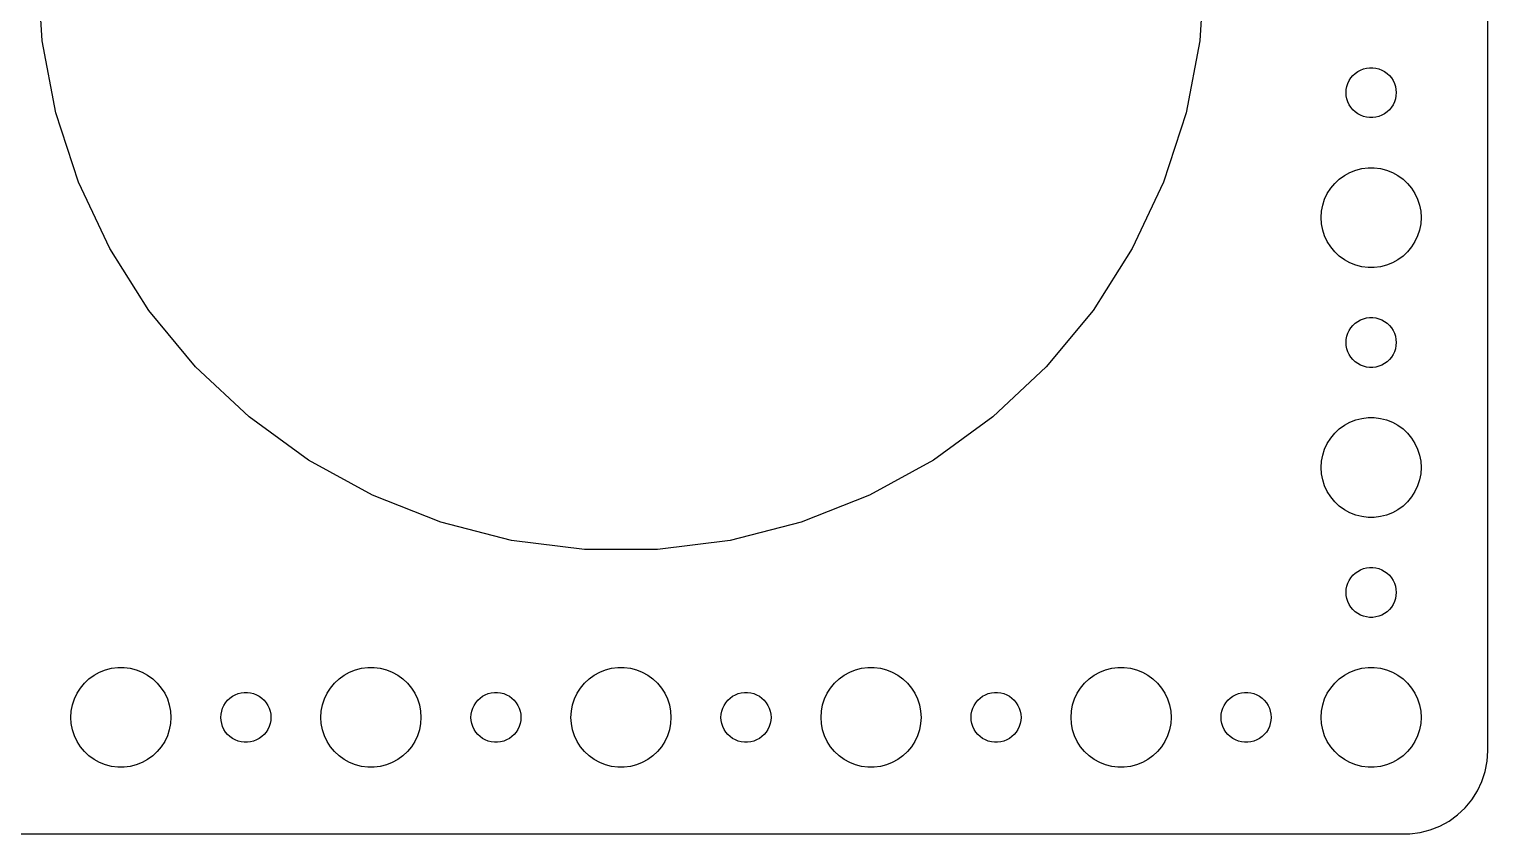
# Model space of a CAD drawing. Header units: metres. Extents: x -127 to 127, y 62 to 280.
# Drawn here: x 39.5 to 127, y 176 to 224.3 of the extents above; entities that cross this region are included whole.
import ezdxf

# ---------------------------------------------------------------- set-up
doc = ezdxf.new("R2010")
doc.units = ezdxf.units.M

msp = doc.modelspace()

# ---------------------------------------------------------------- linework, layer by layer
for p, q in [((127, 181), (127, 275)), ((40.276, 223.613), (40, 228)), ((110, 228), (109.724, 223.613)), ((41.0996, 219.296), (40.276, 223.613)), ((109.724, 223.613), (108.9, 219.296)), ((118.686, 221.223), (118.786, 221.382)), ((118.786, 221.382), (118.907, 221.527)), ((118.907, 221.527), (119.044, 221.656)), ((119.044, 221.656), (119.196, 221.766)), ((119.196, 221.766), (119.361, 221.857)), ((119.361, 221.857), (119.536, 221.927)), ((119.536, 221.927), (119.719, 221.973)), ((119.719, 221.973), (119.906, 221.997)), ((119.906, 221.997), (120.094, 221.997)), ((120.094, 221.997), (120.281, 221.973)), ((120.281, 221.973), (120.464, 221.927)), ((120.464, 221.927), (120.639, 221.857)), ((120.639, 221.857), (120.804, 221.766)), ((120.804, 221.766), (120.956, 221.656)), ((120.956, 221.656), (121.093, 221.527)), ((121.093, 221.527), (121.214, 221.382)), ((121.214, 221.382), (121.314, 221.223)), ((118.5, 220.5), (118.512, 220.688)), ((118.512, 220.312), (118.5, 220.5)), ((118.512, 220.688), (118.547, 220.873)), ((118.547, 220.873), (118.605, 221.052)), ((118.605, 221.052), (118.686, 221.223)), ((121.314, 221.223), (121.395, 221.052)), ((121.395, 221.052), (121.453, 220.873)), ((121.453, 220.873), (121.488, 220.688)), ((121.488, 220.688), (121.5, 220.5)), ((121.5, 220.5), (121.488, 220.312)), ((118.547, 220.127), (118.512, 220.312)), ((118.605, 219.948), (118.547, 220.127)), ((118.686, 219.777), (118.605, 219.948)), ((118.786, 219.618), (118.686, 219.777)), ((121.314, 219.777), (121.214, 219.618)), ((121.395, 219.948), (121.314, 219.777)), ((121.453, 220.127), (121.395, 219.948)), ((121.488, 220.312), (121.453, 220.127)), ((42.4578, 215.116), (41.0996, 219.296)), ((108.9, 219.296), (107.542, 215.116)), ((118.907, 219.473), (118.786, 219.618)), ((119.044, 219.344), (118.907, 219.473)), ((119.196, 219.234), (119.044, 219.344)), ((119.361, 219.143), (119.196, 219.234)), ((119.536, 219.073), (119.361, 219.143)), ((119.719, 219.027), (119.536, 219.073)), ((119.906, 219.003), (119.719, 219.027)), ((120.094, 219.003), (119.906, 219.003)), ((120.281, 219.027), (120.094, 219.003)), ((120.464, 219.073), (120.281, 219.027)), ((120.639, 219.143), (120.464, 219.073)), ((120.804, 219.234), (120.639, 219.143)), ((120.956, 219.344), (120.804, 219.234)), ((121.093, 219.473), (120.956, 219.344)), ((121.214, 219.618), (121.093, 219.473)), ((117.813, 215.054), (118.088, 215.312)), ((118.088, 215.312), (118.393, 215.533)), ((118.393, 215.533), (118.723, 215.714)), ((118.723, 215.714), (119.073, 215.853)), ((119.073, 215.853), (119.438, 215.947)), ((119.438, 215.947), (119.812, 215.994)), ((119.812, 215.994), (120.188, 215.994)), ((120.188, 215.994), (120.562, 215.947)), ((120.562, 215.947), (120.927, 215.853)), ((120.927, 215.853), (121.277, 215.714)), ((121.277, 215.714), (121.607, 215.533)), ((121.607, 215.533), (121.912, 215.312)), ((121.912, 215.312), (122.187, 215.054)), ((44.3293, 211.139), (42.4578, 215.116)), ((107.542, 215.116), (105.671, 211.139)), ((117.211, 214.104), (117.371, 214.445)), ((117.371, 214.445), (117.573, 214.763)), ((117.573, 214.763), (117.813, 215.054)), ((122.187, 215.054), (122.427, 214.763)), ((122.427, 214.763), (122.629, 214.445)), ((122.629, 214.445), (122.789, 214.104)), ((117.024, 213.376), (117.094, 213.746)), ((117.094, 213.746), (117.211, 214.104)), ((122.789, 214.104), (122.906, 213.746)), ((122.906, 213.746), (122.976, 213.376)), ((117, 213), (117.024, 213.376)), ((117.024, 212.624), (117, 213)), ((122.976, 213.376), (123, 213)), ((123, 213), (122.976, 212.624)), ((117.094, 212.254), (117.024, 212.624)), ((117.211, 211.896), (117.094, 212.254)), ((117.371, 211.555), (117.211, 211.896)), ((122.789, 211.896), (122.629, 211.555)), ((122.906, 212.254), (122.789, 211.896)), ((122.976, 212.624), (122.906, 212.254)), ((46.6844, 207.428), (44.3293, 211.139)), ((105.671, 211.139), (103.316, 207.428)), ((117.573, 211.237), (117.371, 211.555)), ((117.813, 210.946), (117.573, 211.237)), ((118.088, 210.688), (117.813, 210.946)), ((122.187, 210.946), (121.912, 210.688)), ((122.427, 211.237), (122.187, 210.946)), ((122.629, 211.555), (122.427, 211.237)), ((118.393, 210.467), (118.088, 210.688)), ((118.723, 210.286), (118.393, 210.467)), ((119.073, 210.147), (118.723, 210.286)), ((119.438, 210.053), (119.073, 210.147)), ((119.812, 210.006), (119.438, 210.053)), ((120.188, 210.006), (119.812, 210.006)), ((120.562, 210.053), (120.188, 210.006)), ((120.927, 210.147), (120.562, 210.053)), ((121.277, 210.286), (120.927, 210.147)), ((121.607, 210.467), (121.277, 210.286)), ((121.912, 210.688), (121.607, 210.467)), ((49.4861, 204.041), (46.6844, 207.428)), ((103.316, 207.428), (100.514, 204.041)), ((118.786, 206.382), (118.907, 206.527)), ((118.907, 206.527), (119.044, 206.656)), ((119.044, 206.656), (119.196, 206.766)), ((119.196, 206.766), (119.361, 206.857)), ((119.361, 206.857), (119.536, 206.927)), ((119.536, 206.927), (119.719, 206.973)), ((119.719, 206.973), (119.906, 206.997)), ((119.906, 206.997), (120.094, 206.997)), ((120.094, 206.997), (120.281, 206.973)), ((120.281, 206.973), (120.464, 206.927)), ((120.464, 206.927), (120.639, 206.857)), ((120.639, 206.857), (120.804, 206.766)), ((120.804, 206.766), (120.956, 206.656)), ((120.956, 206.656), (121.093, 206.527)), ((121.093, 206.527), (121.214, 206.382)), ((118.5, 205.5), (118.512, 205.688)), ((118.512, 205.688), (118.547, 205.873)), ((118.547, 205.873), (118.605, 206.052)), ((118.605, 206.052), (118.686, 206.223)), ((118.686, 206.223), (118.786, 206.382)), ((121.214, 206.382), (121.314, 206.223)), ((121.314, 206.223), (121.395, 206.052)), ((121.395, 206.052), (121.453, 205.873)), ((121.453, 205.873), (121.488, 205.688)), ((121.488, 205.688), (121.5, 205.5)), ((118.512, 205.312), (118.5, 205.5)), ((118.547, 205.127), (118.512, 205.312)), ((118.605, 204.948), (118.547, 205.127)), ((118.686, 204.777), (118.605, 204.948)), ((118.786, 204.618), (118.686, 204.777)), ((121.314, 204.777), (121.214, 204.618)), ((121.395, 204.948), (121.314, 204.777)), ((121.453, 205.127), (121.395, 204.948)), ((121.488, 205.312), (121.453, 205.127)), ((121.5, 205.5), (121.488, 205.312)), ((52.6902, 201.032), (49.4861, 204.041)), ((100.514, 204.041), (97.3098, 201.032)), ((118.907, 204.473), (118.786, 204.618)), ((119.044, 204.344), (118.907, 204.473)), ((119.196, 204.234), (119.044, 204.344)), ((119.361, 204.143), (119.196, 204.234)), ((119.536, 204.073), (119.361, 204.143)), ((119.719, 204.027), (119.536, 204.073)), ((119.906, 204.003), (119.719, 204.027)), ((120.094, 204.003), (119.906, 204.003)), ((120.281, 204.027), (120.094, 204.003)), ((120.464, 204.073), (120.281, 204.027)), ((120.639, 204.143), (120.464, 204.073)), ((120.804, 204.234), (120.639, 204.143)), ((120.956, 204.344), (120.804, 204.234)), ((121.093, 204.473), (120.956, 204.344)), ((121.214, 204.618), (121.093, 204.473)), ((56.2461, 198.449), (52.6902, 201.032)), ((97.3098, 201.032), (93.7539, 198.449)), ((118.088, 200.312), (118.393, 200.533)), ((118.393, 200.533), (118.723, 200.714)), ((118.723, 200.714), (119.073, 200.853)), ((119.073, 200.853), (119.438, 200.947)), ((119.438, 200.947), (119.812, 200.994)), ((119.812, 200.994), (120.188, 200.994)), ((120.188, 200.994), (120.562, 200.947)), ((120.562, 200.947), (120.927, 200.853)), ((120.927, 200.853), (121.277, 200.714)), ((121.277, 200.714), (121.607, 200.533)), ((121.607, 200.533), (121.912, 200.312)), ((117.371, 199.445), (117.573, 199.763)), ((117.573, 199.763), (117.813, 200.054)), ((117.813, 200.054), (118.088, 200.312)), ((121.912, 200.312), (122.187, 200.054)), ((122.187, 200.054), (122.427, 199.763)), ((122.427, 199.763), (122.629, 199.445)), ((117.024, 198.376), (117.094, 198.746)), ((117.094, 198.746), (117.211, 199.104)), ((117.211, 199.104), (117.371, 199.445)), ((122.629, 199.445), (122.789, 199.104)), ((122.789, 199.104), (122.906, 198.746)), ((122.906, 198.746), (122.976, 198.376)), ((60.0977, 196.331), (56.2461, 198.449)), ((93.7539, 198.449), (89.9023, 196.331)), ((117, 198), (117.024, 198.376)), ((117.024, 197.624), (117, 198)), ((122.976, 198.376), (123, 198)), ((123, 198), (122.976, 197.624)), ((117.094, 197.254), (117.024, 197.624)), ((117.211, 196.896), (117.094, 197.254)), ((117.371, 196.555), (117.211, 196.896)), ((122.789, 196.896), (122.629, 196.555)), ((122.906, 197.254), (122.789, 196.896)), ((122.976, 197.624), (122.906, 197.254)), ((64.1844, 194.713), (60.0977, 196.331)), ((89.9023, 196.331), (85.8156, 194.713)), ((117.573, 196.237), (117.371, 196.555)), ((117.813, 195.946), (117.573, 196.237)), ((122.427, 196.237), (122.187, 195.946)), ((122.629, 196.555), (122.427, 196.237)), ((118.088, 195.688), (117.813, 195.946)), ((118.393, 195.467), (118.088, 195.688)), ((118.723, 195.286), (118.393, 195.467)), ((119.073, 195.147), (118.723, 195.286)), ((119.438, 195.053), (119.073, 195.147)), ((120.927, 195.147), (120.562, 195.053)), ((121.277, 195.286), (120.927, 195.147)), ((121.607, 195.467), (121.277, 195.286)), ((121.912, 195.688), (121.607, 195.467)), ((122.187, 195.946), (121.912, 195.688)), ((68.4417, 193.62), (64.1844, 194.713)), ((85.8156, 194.713), (81.5583, 193.62)), ((119.812, 195.006), (119.438, 195.053)), ((120.188, 195.006), (119.812, 195.006)), ((120.562, 195.053), (120.188, 195.006)), ((72.8023, 193.069), (68.4417, 193.62)), ((81.5583, 193.62), (77.1977, 193.069)), ((77.1977, 193.069), (72.8023, 193.069)), ((118.907, 191.527), (119.044, 191.656)), ((119.044, 191.656), (119.196, 191.766)), ((119.196, 191.766), (119.361, 191.857)), ((119.361, 191.857), (119.536, 191.927)), ((119.536, 191.927), (119.719, 191.973)), ((119.719, 191.973), (119.906, 191.997)), ((119.906, 191.997), (120.094, 191.997)), ((120.094, 191.997), (120.281, 191.973)), ((120.281, 191.973), (120.464, 191.927)), ((120.464, 191.927), (120.639, 191.857)), ((120.639, 191.857), (120.804, 191.766)), ((120.804, 191.766), (120.956, 191.656)), ((120.956, 191.656), (121.093, 191.527)), ((118.512, 190.688), (118.547, 190.873)), ((118.547, 190.873), (118.605, 191.052)), ((118.605, 191.052), (118.686, 191.223)), ((118.686, 191.223), (118.786, 191.382)), ((118.786, 191.382), (118.907, 191.527)), ((121.093, 191.527), (121.214, 191.382)), ((121.214, 191.382), (121.314, 191.223)), ((121.314, 191.223), (121.395, 191.052)), ((121.395, 191.052), (121.453, 190.873)), ((121.453, 190.873), (121.488, 190.688)), ((118.5, 190.5), (118.512, 190.688)), ((118.512, 190.312), (118.5, 190.5)), ((118.547, 190.127), (118.512, 190.312)), ((118.605, 189.948), (118.547, 190.127)), ((118.686, 189.777), (118.605, 189.948)), ((121.395, 189.948), (121.314, 189.777)), ((121.453, 190.127), (121.395, 189.948)), ((121.488, 190.312), (121.453, 190.127)), ((121.488, 190.688), (121.5, 190.5)), ((121.5, 190.5), (121.488, 190.312)), ((118.786, 189.618), (118.686, 189.777)), ((118.907, 189.473), (118.786, 189.618)), ((119.044, 189.344), (118.907, 189.473)), ((119.196, 189.234), (119.044, 189.344)), ((119.361, 189.143), (119.196, 189.234)), ((119.536, 189.073), (119.361, 189.143)), ((119.719, 189.027), (119.536, 189.073)), ((119.906, 189.003), (119.719, 189.027)), ((120.094, 189.003), (119.906, 189.003)), ((120.281, 189.027), (120.094, 189.003)), ((120.464, 189.073), (120.281, 189.027)), ((120.639, 189.143), (120.464, 189.073)), ((120.804, 189.234), (120.639, 189.143)), ((120.956, 189.344), (120.804, 189.234)), ((121.093, 189.473), (120.956, 189.344)), ((121.214, 189.618), (121.093, 189.473)), ((121.314, 189.777), (121.214, 189.618)), ((43.0877, 185.312), (43.3925, 185.533)), ((43.3925, 185.533), (43.7227, 185.714)), ((43.7227, 185.714), (44.0729, 185.853)), ((44.0729, 185.853), (44.4379, 185.947)), ((44.4379, 185.947), (44.8116, 185.994)), ((44.8116, 185.994), (45.1884, 185.994)), ((45.1884, 185.994), (45.5621, 185.947)), ((45.5621, 185.947), (45.927, 185.853)), ((45.927, 185.853), (46.2773, 185.714)), ((46.2773, 185.714), (46.6075, 185.533)), ((46.6075, 185.533), (46.9123, 185.312)), ((58.0877, 185.312), (58.3925, 185.533)), ((58.3925, 185.533), (58.7227, 185.714)), ((58.7227, 185.714), (59.0729, 185.853)), ((59.0729, 185.853), (59.4379, 185.947)), ((59.4379, 185.947), (59.8116, 185.994)), ((59.8116, 185.994), (60.1884, 185.994)), ((60.1884, 185.994), (60.5621, 185.947)), ((60.5621, 185.947), (60.927, 185.853)), ((60.927, 185.853), (61.2773, 185.714)), ((61.2773, 185.714), (61.6075, 185.533)), ((61.6075, 185.533), (61.9123, 185.312)), ((73.0877, 185.312), (73.3925, 185.533)), ((73.3925, 185.533), (73.7227, 185.714)), ((73.7227, 185.714), (74.073, 185.853)), ((74.073, 185.853), (74.4379, 185.947)), ((74.4379, 185.947), (74.8116, 185.994)), ((74.8116, 185.994), (75.1884, 185.994)), ((75.1884, 185.994), (75.5621, 185.947)), ((75.5621, 185.947), (75.927, 185.853)), ((75.927, 185.853), (76.2773, 185.714)), ((76.2773, 185.714), (76.6075, 185.533)), ((76.6075, 185.533), (76.9123, 185.312)), ((88.0877, 185.312), (88.3925, 185.533)), ((88.3925, 185.533), (88.7227, 185.714)), ((88.7227, 185.714), (89.073, 185.853)), ((89.073, 185.853), (89.4379, 185.947)), ((89.4379, 185.947), (89.8116, 185.994)), ((89.8116, 185.994), (90.1884, 185.994)), ((90.1884, 185.994), (90.5621, 185.947)), ((90.5621, 185.947), (90.927, 185.853)), ((90.927, 185.853), (91.2773, 185.714)), ((91.2773, 185.714), (91.6075, 185.533)), ((91.6075, 185.533), (91.9123, 185.312)), ((103.088, 185.312), (103.393, 185.533)), ((103.393, 185.533), (103.723, 185.714)), ((103.723, 185.714), (104.073, 185.853)), ((104.073, 185.853), (104.438, 185.947)), ((104.438, 185.947), (104.812, 185.994)), ((104.812, 185.994), (105.188, 185.994)), ((105.188, 185.994), (105.562, 185.947)), ((105.562, 185.947), (105.927, 185.853)), ((105.927, 185.853), (106.277, 185.714)), ((106.277, 185.714), (106.607, 185.533)), ((106.607, 185.533), (106.912, 185.312)), ((118.088, 185.312), (118.393, 185.533)), ((118.393, 185.533), (118.723, 185.714)), ((118.723, 185.714), (119.073, 185.853)), ((119.073, 185.853), (119.438, 185.947)), ((119.438, 185.947), (119.812, 185.994)), ((119.812, 185.994), (120.188, 185.994)), ((120.188, 185.994), (120.562, 185.947)), ((120.562, 185.947), (120.927, 185.853)), ((120.927, 185.853), (121.277, 185.714)), ((121.277, 185.714), (121.607, 185.533)), ((121.607, 185.533), (121.912, 185.312)), ((42.3711, 184.445), (42.5729, 184.763)), ((42.5729, 184.763), (42.8131, 185.054)), ((42.8131, 185.054), (43.0877, 185.312)), ((46.9123, 185.312), (47.1869, 185.054)), ((47.1869, 185.054), (47.427, 184.763)), ((47.427, 184.763), (47.6289, 184.445)), ((57.3711, 184.445), (57.5729, 184.763)), ((57.5729, 184.763), (57.8131, 185.054)), ((57.8131, 185.054), (58.0877, 185.312)), ((61.9123, 185.312), (62.1869, 185.054)), ((62.1869, 185.054), (62.427, 184.763)), ((62.427, 184.763), (62.6289, 184.445)), ((72.3711, 184.445), (72.573, 184.763)), ((72.573, 184.763), (72.8131, 185.054)), ((72.8131, 185.054), (73.0877, 185.312)), ((76.9123, 185.312), (77.1869, 185.054)), ((77.1869, 185.054), (77.427, 184.763)), ((77.427, 184.763), (77.6289, 184.445)), ((87.3711, 184.445), (87.573, 184.763)), ((87.573, 184.763), (87.8131, 185.054)), ((87.8131, 185.054), (88.0877, 185.312)), ((91.9123, 185.312), (92.1869, 185.054)), ((92.1869, 185.054), (92.427, 184.763)), ((92.427, 184.763), (92.6289, 184.445)), ((102.371, 184.445), (102.573, 184.763)), ((102.573, 184.763), (102.813, 185.054)), ((102.813, 185.054), (103.088, 185.312)), ((106.912, 185.312), (107.187, 185.054)), ((107.187, 185.054), (107.427, 184.763)), ((107.427, 184.763), (107.629, 184.445)), ((117.371, 184.445), (117.573, 184.763)), ((117.573, 184.763), (117.813, 185.054)), ((117.813, 185.054), (118.088, 185.312)), ((121.912, 185.312), (122.187, 185.054)), ((122.187, 185.054), (122.427, 184.763)), ((122.427, 184.763), (122.629, 184.445)), ((42.0942, 183.746), (42.2107, 184.104)), ((42.2107, 184.104), (42.3711, 184.445)), ((47.6289, 184.445), (47.7893, 184.104)), ((47.7893, 184.104), (47.9057, 183.746)), ((51.1855, 183.723), (51.2865, 183.882)), ((51.2865, 183.882), (51.4065, 184.027)), ((51.4065, 184.027), (51.5439, 184.156)), ((51.5439, 184.156), (51.6963, 184.266)), ((51.6963, 184.266), (51.8613, 184.357)), ((51.8613, 184.357), (52.0365, 184.427)), ((52.0365, 184.427), (52.2189, 184.473)), ((52.2189, 184.473), (52.4058, 184.497)), ((52.4058, 184.497), (52.5942, 184.497)), ((52.5942, 184.497), (52.7811, 184.473)), ((52.7811, 184.473), (52.9635, 184.427)), ((52.9635, 184.427), (53.1387, 184.357)), ((53.1387, 184.357), (53.3037, 184.266)), ((53.3037, 184.266), (53.4561, 184.156)), ((53.4561, 184.156), (53.5934, 184.027)), ((53.5934, 184.027), (53.7135, 183.882)), ((53.7135, 183.882), (53.8145, 183.723)), ((57.0942, 183.746), (57.2107, 184.104)), ((57.2107, 184.104), (57.3711, 184.445)), ((62.6289, 184.445), (62.7893, 184.104)), ((62.7893, 184.104), (62.9057, 183.746)), ((66.1855, 183.723), (66.2865, 183.882)), ((66.2865, 183.882), (66.4065, 184.027)), ((66.4065, 184.027), (66.5439, 184.156)), ((66.5439, 184.156), (66.6963, 184.266)), ((66.6963, 184.266), (66.8613, 184.357)), ((66.8613, 184.357), (67.0365, 184.427)), ((67.0365, 184.427), (67.2189, 184.473)), ((67.2189, 184.473), (67.4058, 184.497)), ((67.4058, 184.497), (67.5942, 184.497)), ((67.5942, 184.497), (67.7811, 184.473)), ((67.7811, 184.473), (67.9635, 184.427)), ((67.9635, 184.427), (68.1387, 184.357)), ((68.1387, 184.357), (68.3037, 184.266)), ((68.3037, 184.266), (68.4561, 184.156)), ((68.4561, 184.156), (68.5934, 184.027)), ((68.5934, 184.027), (68.7135, 183.882)), ((68.7135, 183.882), (68.8145, 183.723)), ((72.0943, 183.746), (72.2107, 184.104)), ((72.2107, 184.104), (72.3711, 184.445)), ((77.6289, 184.445), (77.7893, 184.104)), ((77.7893, 184.104), (77.9057, 183.746)), ((81.1855, 183.723), (81.2865, 183.882)), ((81.2865, 183.882), (81.4065, 184.027)), ((81.4065, 184.027), (81.5439, 184.156)), ((81.5439, 184.156), (81.6963, 184.266)), ((81.6963, 184.266), (81.8613, 184.357)), ((81.8613, 184.357), (82.0365, 184.427)), ((82.0365, 184.427), (82.2189, 184.473)), ((82.2189, 184.473), (82.4058, 184.497)), ((82.4058, 184.497), (82.5942, 184.497)), ((82.5942, 184.497), (82.7811, 184.473)), ((82.7811, 184.473), (82.9635, 184.427)), ((82.9635, 184.427), (83.1387, 184.357)), ((83.1387, 184.357), (83.3037, 184.266)), ((83.3037, 184.266), (83.4561, 184.156)), ((83.4561, 184.156), (83.5934, 184.027)), ((83.5934, 184.027), (83.7135, 183.882)), ((83.7135, 183.882), (83.8145, 183.723)), ((87.0943, 183.746), (87.2107, 184.104)), ((87.2107, 184.104), (87.3711, 184.445)), ((92.6289, 184.445), (92.7893, 184.104)), ((92.7893, 184.104), (92.9057, 183.746)), ((96.1855, 183.723), (96.2865, 183.882)), ((96.2865, 183.882), (96.4065, 184.027)), ((96.4065, 184.027), (96.5439, 184.156)), ((96.5439, 184.156), (96.6963, 184.266)), ((96.6963, 184.266), (96.8613, 184.357)), ((96.8613, 184.357), (97.0365, 184.427)), ((97.0365, 184.427), (97.2189, 184.473)), ((97.2189, 184.473), (97.4058, 184.497)), ((97.4058, 184.497), (97.5942, 184.497)), ((97.5942, 184.497), (97.7811, 184.473)), ((97.7811, 184.473), (97.9635, 184.427)), ((97.9635, 184.427), (98.1387, 184.357)), ((98.1387, 184.357), (98.3037, 184.266)), ((98.3037, 184.266), (98.4561, 184.156)), ((98.4561, 184.156), (98.5934, 184.027)), ((98.5934, 184.027), (98.7135, 183.882)), ((98.7135, 183.882), (98.8145, 183.723)), ((102.094, 183.746), (102.211, 184.104)), ((102.211, 184.104), (102.371, 184.445)), ((107.629, 184.445), (107.789, 184.104)), ((107.789, 184.104), (107.906, 183.746)), ((111.186, 183.723), (111.286, 183.882)), ((111.286, 183.882), (111.407, 184.027)), ((111.407, 184.027), (111.544, 184.156)), ((111.544, 184.156), (111.696, 184.266)), ((111.696, 184.266), (111.861, 184.357)), ((111.861, 184.357), (112.036, 184.427)), ((112.036, 184.427), (112.219, 184.473)), ((112.219, 184.473), (112.406, 184.497)), ((112.406, 184.497), (112.594, 184.497)), ((112.594, 184.497), (112.781, 184.473)), ((112.781, 184.473), (112.964, 184.427)), ((112.964, 184.427), (113.139, 184.357)), ((113.139, 184.357), (113.304, 184.266)), ((113.304, 184.266), (113.456, 184.156)), ((113.456, 184.156), (113.593, 184.027)), ((113.593, 184.027), (113.714, 183.882)), ((113.714, 183.882), (113.814, 183.723)), ((117.094, 183.746), (117.211, 184.104)), ((117.211, 184.104), (117.371, 184.445)), ((122.629, 184.445), (122.789, 184.104)), ((122.789, 184.104), (122.906, 183.746)), ((42, 183), (42.0237, 183.376)), ((42.0237, 182.624), (42, 183)), ((42.0237, 183.376), (42.0942, 183.746)), ((47.9057, 183.746), (47.9763, 183.376)), ((47.9763, 183.376), (48, 183)), ((48, 183), (47.9763, 182.624)), ((51, 183), (51.0118, 183.188)), ((51.0118, 182.812), (51, 183)), ((51.0118, 183.188), (51.0471, 183.373)), ((51.0471, 183.373), (51.1053, 183.552)), ((51.1053, 183.552), (51.1855, 183.723)), ((53.8145, 183.723), (53.8947, 183.552)), ((53.8947, 183.552), (53.9529, 183.373)), ((53.9529, 183.373), (53.9882, 183.188)), ((53.9882, 183.188), (54, 183)), ((54, 183), (53.9882, 182.812)), ((57, 183), (57.0237, 183.376)), ((57.0237, 182.624), (57, 183)), ((57.0237, 183.376), (57.0942, 183.746)), ((62.9057, 183.746), (62.9763, 183.376)), ((62.9763, 183.376), (63, 183)), ((63, 183), (62.9763, 182.624)), ((66, 183), (66.0118, 183.188)), ((66.0118, 182.812), (66, 183)), ((66.0118, 183.188), (66.0471, 183.373)), ((66.0471, 183.373), (66.1053, 183.552)), ((66.1053, 183.552), (66.1855, 183.723)), ((68.8145, 183.723), (68.8947, 183.552)), ((68.8947, 183.552), (68.9529, 183.373)), ((68.9529, 183.373), (68.9882, 183.188)), ((68.9882, 183.188), (69, 183)), ((69, 183), (68.9882, 182.812)), ((72, 183), (72.0237, 183.376)), ((72.0237, 182.624), (72, 183)), ((72.0237, 183.376), (72.0943, 183.746)), ((77.9057, 183.746), (77.9763, 183.376)), ((77.9763, 183.376), (78, 183)), ((78, 183), (77.9763, 182.624)), ((81, 183), (81.0118, 183.188)), ((81.0118, 182.812), (81, 183)), ((81.0118, 183.188), (81.0471, 183.373)), ((81.0471, 183.373), (81.1053, 183.552)), ((81.1053, 183.552), (81.1855, 183.723)), ((83.8145, 183.723), (83.8947, 183.552)), ((83.8947, 183.552), (83.9529, 183.373)), ((83.9529, 183.373), (83.9882, 183.188)), ((83.9882, 183.188), (84, 183)), ((84, 183), (83.9882, 182.812)), ((87, 183), (87.0237, 183.376)), ((87.0237, 182.624), (87, 183)), ((87.0237, 183.376), (87.0943, 183.746)), ((92.9057, 183.746), (92.9763, 183.376)), ((92.9763, 183.376), (93, 183)), ((93, 183), (92.9763, 182.624)), ((96, 183), (96.0118, 183.188)), ((96.0118, 182.812), (96, 183)), ((96.0118, 183.188), (96.0471, 183.373)), ((96.0471, 183.373), (96.1053, 183.552)), ((96.1053, 183.552), (96.1855, 183.723)), ((98.8145, 183.723), (98.8947, 183.552)), ((98.8947, 183.552), (98.9529, 183.373)), ((98.9529, 183.373), (98.9882, 183.188)), ((98.9882, 183.188), (99, 183)), ((99, 183), (98.9882, 182.812)), ((102, 183), (102.024, 183.376)), ((102.024, 182.624), (102, 183)), ((102.024, 183.376), (102.094, 183.746)), ((107.906, 183.746), (107.976, 183.376)), ((107.976, 183.376), (108, 183)), ((108, 183), (107.976, 182.624)), ((111, 183), (111.012, 183.188)), ((111.012, 182.812), (111, 183)), ((111.012, 183.188), (111.047, 183.373)), ((111.047, 183.373), (111.105, 183.552)), ((111.105, 183.552), (111.186, 183.723)), ((113.814, 183.723), (113.895, 183.552)), ((113.895, 183.552), (113.953, 183.373)), ((113.953, 183.373), (113.988, 183.188)), ((113.988, 183.188), (114, 183)), ((114, 183), (113.988, 182.812)), ((117, 183), (117.024, 183.376)), ((117.024, 182.624), (117, 183)), ((117.024, 183.376), (117.094, 183.746)), ((122.906, 183.746), (122.976, 183.376)), ((122.976, 183.376), (123, 183)), ((123, 183), (122.976, 182.624)), ((42.0942, 182.254), (42.0237, 182.624)), ((42.2107, 181.896), (42.0942, 182.254)), ((47.9057, 182.254), (47.7893, 181.896)), ((47.9763, 182.624), (47.9057, 182.254)), ((51.0471, 182.627), (51.0118, 182.812)), ((51.1053, 182.448), (51.0471, 182.627)), ((51.1855, 182.277), (51.1053, 182.448)), ((51.2865, 182.118), (51.1855, 182.277)), ((51.4065, 181.973), (51.2865, 182.118)), ((53.7135, 182.118), (53.5934, 181.973)), ((53.8145, 182.277), (53.7135, 182.118)), ((53.8947, 182.448), (53.8145, 182.277)), ((53.9529, 182.627), (53.8947, 182.448)), ((53.9882, 182.812), (53.9529, 182.627)), ((57.0942, 182.254), (57.0237, 182.624)), ((57.2107, 181.896), (57.0942, 182.254)), ((62.9057, 182.254), (62.7893, 181.896)), ((62.9763, 182.624), (62.9057, 182.254)), ((66.0471, 182.627), (66.0118, 182.812)), ((66.1053, 182.448), (66.0471, 182.627)), ((66.1855, 182.277), (66.1053, 182.448)), ((66.2865, 182.118), (66.1855, 182.277)), ((66.4065, 181.973), (66.2865, 182.118)), ((68.7135, 182.118), (68.5934, 181.973)), ((68.8145, 182.277), (68.7135, 182.118)), ((68.8947, 182.448), (68.8145, 182.277)), ((68.9529, 182.627), (68.8947, 182.448)), ((68.9882, 182.812), (68.9529, 182.627)), ((72.0943, 182.254), (72.0237, 182.624)), ((72.2107, 181.896), (72.0943, 182.254)), ((77.9057, 182.254), (77.7893, 181.896)), ((77.9763, 182.624), (77.9057, 182.254)), ((81.0471, 182.627), (81.0118, 182.812)), ((81.1053, 182.448), (81.0471, 182.627)), ((81.1855, 182.277), (81.1053, 182.448)), ((81.2865, 182.118), (81.1855, 182.277)), ((81.4065, 181.973), (81.2865, 182.118)), ((83.7135, 182.118), (83.5934, 181.973)), ((83.8145, 182.277), (83.7135, 182.118)), ((83.8947, 182.448), (83.8145, 182.277)), ((83.9529, 182.627), (83.8947, 182.448)), ((83.9882, 182.812), (83.9529, 182.627)), ((87.0943, 182.254), (87.0237, 182.624)), ((87.2107, 181.896), (87.0943, 182.254)), ((92.9057, 182.254), (92.7893, 181.896)), ((92.9763, 182.624), (92.9057, 182.254)), ((96.0471, 182.627), (96.0118, 182.812)), ((96.1053, 182.448), (96.0471, 182.627)), ((96.1855, 182.277), (96.1053, 182.448)), ((96.2865, 182.118), (96.1855, 182.277)), ((96.4065, 181.973), (96.2865, 182.118)), ((98.7135, 182.118), (98.5934, 181.973)), ((98.8145, 182.277), (98.7135, 182.118)), ((98.8947, 182.448), (98.8145, 182.277)), ((98.9529, 182.627), (98.8947, 182.448)), ((98.9882, 182.812), (98.9529, 182.627)), ((102.094, 182.254), (102.024, 182.624)), ((102.211, 181.896), (102.094, 182.254)), ((107.906, 182.254), (107.789, 181.896)), ((107.976, 182.624), (107.906, 182.254)), ((111.047, 182.627), (111.012, 182.812)), ((111.105, 182.448), (111.047, 182.627)), ((111.186, 182.277), (111.105, 182.448)), ((111.286, 182.118), (111.186, 182.277)), ((111.407, 181.973), (111.286, 182.118)), ((113.714, 182.118), (113.593, 181.973)), ((113.814, 182.277), (113.714, 182.118)), ((113.895, 182.448), (113.814, 182.277)), ((113.953, 182.627), (113.895, 182.448)), ((113.988, 182.812), (113.953, 182.627)), ((117.094, 182.254), (117.024, 182.624)), ((117.211, 181.896), (117.094, 182.254)), ((122.906, 182.254), (122.789, 181.896)), ((122.976, 182.624), (122.906, 182.254)), ((42.3711, 181.555), (42.2107, 181.896)), ((42.5729, 181.237), (42.3711, 181.555)), ((42.8131, 180.946), (42.5729, 181.237)), ((47.427, 181.237), (47.1869, 180.946)), ((47.6289, 181.555), (47.427, 181.237)), ((47.7893, 181.896), (47.6289, 181.555)), ((51.5439, 181.844), (51.4065, 181.973)), ((51.6963, 181.734), (51.5439, 181.844)), ((51.8613, 181.643), (51.6963, 181.734)), ((52.0365, 181.573), (51.8613, 181.643)), ((52.2189, 181.527), (52.0365, 181.573)), ((52.4058, 181.503), (52.2189, 181.527)), ((52.5942, 181.503), (52.4058, 181.503)), ((52.7811, 181.527), (52.5942, 181.503)), ((52.9635, 181.573), (52.7811, 181.527)), ((53.1387, 181.643), (52.9635, 181.573)), ((53.3037, 181.734), (53.1387, 181.643)), ((53.4561, 181.844), (53.3037, 181.734)), ((53.5934, 181.973), (53.4561, 181.844)), ((57.3711, 181.555), (57.2107, 181.896)), ((57.5729, 181.237), (57.3711, 181.555)), ((57.8131, 180.946), (57.5729, 181.237)), ((62.427, 181.237), (62.1869, 180.946)), ((62.6289, 181.555), (62.427, 181.237)), ((62.7893, 181.896), (62.6289, 181.555)), ((66.5439, 181.844), (66.4065, 181.973)), ((66.6963, 181.734), (66.5439, 181.844)), ((66.8613, 181.643), (66.6963, 181.734)), ((67.0365, 181.573), (66.8613, 181.643)), ((67.2189, 181.527), (67.0365, 181.573)), ((67.4058, 181.503), (67.2189, 181.527)), ((67.5942, 181.503), (67.4058, 181.503)), ((67.7811, 181.527), (67.5942, 181.503)), ((67.9635, 181.573), (67.7811, 181.527)), ((68.1387, 181.643), (67.9635, 181.573)), ((68.3037, 181.734), (68.1387, 181.643)), ((68.4561, 181.844), (68.3037, 181.734)), ((68.5934, 181.973), (68.4561, 181.844)), ((72.3711, 181.555), (72.2107, 181.896)), ((72.573, 181.237), (72.3711, 181.555)), ((72.8131, 180.946), (72.573, 181.237)), ((77.427, 181.237), (77.1869, 180.946)), ((77.6289, 181.555), (77.427, 181.237)), ((77.7893, 181.896), (77.6289, 181.555)), ((81.5439, 181.844), (81.4065, 181.973)), ((81.6963, 181.734), (81.5439, 181.844)), ((81.8613, 181.643), (81.6963, 181.734)), ((82.0365, 181.573), (81.8613, 181.643)), ((82.2189, 181.527), (82.0365, 181.573)), ((82.4058, 181.503), (82.2189, 181.527)), ((82.5942, 181.503), (82.4058, 181.503)), ((82.7811, 181.527), (82.5942, 181.503)), ((82.9635, 181.573), (82.7811, 181.527)), ((83.1387, 181.643), (82.9635, 181.573)), ((83.3037, 181.734), (83.1387, 181.643)), ((83.4561, 181.844), (83.3037, 181.734)), ((83.5934, 181.973), (83.4561, 181.844)), ((87.3711, 181.555), (87.2107, 181.896)), ((87.573, 181.237), (87.3711, 181.555)), ((87.8131, 180.946), (87.573, 181.237)), ((92.427, 181.237), (92.1869, 180.946)), ((92.6289, 181.555), (92.427, 181.237)), ((92.7893, 181.896), (92.6289, 181.555)), ((96.5439, 181.844), (96.4065, 181.973)), ((96.6963, 181.734), (96.5439, 181.844)), ((96.8613, 181.643), (96.6963, 181.734)), ((97.0365, 181.573), (96.8613, 181.643)), ((97.2189, 181.527), (97.0365, 181.573)), ((97.4058, 181.503), (97.2189, 181.527)), ((97.5942, 181.503), (97.4058, 181.503)), ((97.7811, 181.527), (97.5942, 181.503)), ((97.9635, 181.573), (97.7811, 181.527)), ((98.1387, 181.643), (97.9635, 181.573)), ((98.3037, 181.734), (98.1387, 181.643)), ((98.4561, 181.844), (98.3037, 181.734)), ((98.5934, 181.973), (98.4561, 181.844)), ((102.371, 181.555), (102.211, 181.896)), ((102.573, 181.237), (102.371, 181.555)), ((102.813, 180.946), (102.573, 181.237)), ((107.427, 181.237), (107.187, 180.946)), ((107.629, 181.555), (107.427, 181.237)), ((107.789, 181.896), (107.629, 181.555)), ((111.544, 181.844), (111.407, 181.973)), ((111.696, 181.734), (111.544, 181.844)), ((111.861, 181.643), (111.696, 181.734)), ((112.036, 181.573), (111.861, 181.643)), ((112.219, 181.527), (112.036, 181.573)), ((112.406, 181.503), (112.219, 181.527)), ((112.594, 181.503), (112.406, 181.503)), ((112.781, 181.527), (112.594, 181.503)), ((112.964, 181.573), (112.781, 181.527)), ((113.139, 181.643), (112.964, 181.573)), ((113.304, 181.734), (113.139, 181.643)), ((113.456, 181.844), (113.304, 181.734)), ((113.593, 181.973), (113.456, 181.844)), ((117.371, 181.555), (117.211, 181.896)), ((117.573, 181.237), (117.371, 181.555)), ((117.813, 180.946), (117.573, 181.237)), ((122.427, 181.237), (122.187, 180.946)), ((122.629, 181.555), (122.427, 181.237)), ((122.789, 181.896), (122.629, 181.555)), ((43.0877, 180.688), (42.8131, 180.946)), ((43.3925, 180.467), (43.0877, 180.688)), ((43.7227, 180.286), (43.3925, 180.467)), ((44.0729, 180.147), (43.7227, 180.286)), ((46.2773, 180.286), (45.927, 180.147)), ((46.6075, 180.467), (46.2773, 180.286)), ((46.9123, 180.688), (46.6075, 180.467)), ((47.1869, 180.946), (46.9123, 180.688)), ((58.0877, 180.688), (57.8131, 180.946)), ((58.3925, 180.467), (58.0877, 180.688)), ((58.7227, 180.286), (58.3925, 180.467)), ((59.0729, 180.147), (58.7227, 180.286)), ((61.2773, 180.286), (60.927, 180.147)), ((61.6075, 180.467), (61.2773, 180.286)), ((61.9123, 180.688), (61.6075, 180.467)), ((62.1869, 180.946), (61.9123, 180.688)), ((73.0877, 180.688), (72.8131, 180.946)), ((73.3925, 180.467), (73.0877, 180.688)), ((73.7227, 180.286), (73.3925, 180.467)), ((74.073, 180.147), (73.7227, 180.286)), ((76.2773, 180.286), (75.927, 180.147)), ((76.6075, 180.467), (76.2773, 180.286)), ((76.9123, 180.688), (76.6075, 180.467)), ((77.1869, 180.946), (76.9123, 180.688)), ((88.0877, 180.688), (87.8131, 180.946)), ((88.3925, 180.467), (88.0877, 180.688)), ((88.7227, 180.286), (88.3925, 180.467)), ((89.073, 180.147), (88.7227, 180.286)), ((91.2773, 180.286), (90.927, 180.147)), ((91.6075, 180.467), (91.2773, 180.286)), ((91.9123, 180.688), (91.6075, 180.467)), ((92.1869, 180.946), (91.9123, 180.688)), ((103.088, 180.688), (102.813, 180.946)), ((103.393, 180.467), (103.088, 180.688)), ((103.723, 180.286), (103.393, 180.467)), ((104.073, 180.147), (103.723, 180.286)), ((106.277, 180.286), (105.927, 180.147)), ((106.607, 180.467), (106.277, 180.286)), ((106.912, 180.688), (106.607, 180.467)), ((107.187, 180.946), (106.912, 180.688)), ((118.088, 180.688), (117.813, 180.946)), ((118.393, 180.467), (118.088, 180.688)), ((118.723, 180.286), (118.393, 180.467)), ((119.073, 180.147), (118.723, 180.286)), ((121.277, 180.286), (120.927, 180.147)), ((121.607, 180.467), (121.277, 180.286)), ((121.912, 180.688), (121.607, 180.467)), ((122.187, 180.946), (121.912, 180.688)), ((126.843, 179.757), (126.961, 180.373)), ((126.961, 180.373), (127, 181)), ((44.4379, 180.053), (44.0729, 180.147)), ((44.8116, 180.006), (44.4379, 180.053)), ((45.1884, 180.006), (44.8116, 180.006)), ((45.5621, 180.053), (45.1884, 180.006)), ((45.927, 180.147), (45.5621, 180.053)), ((59.4379, 180.053), (59.0729, 180.147)), ((59.8116, 180.006), (59.4379, 180.053)), ((60.1884, 180.006), (59.8116, 180.006)), ((60.5621, 180.053), (60.1884, 180.006)), ((60.927, 180.147), (60.5621, 180.053)), ((74.4379, 180.053), (74.073, 180.147)), ((74.8116, 180.006), (74.4379, 180.053)), ((75.1884, 180.006), (74.8116, 180.006)), ((75.5621, 180.053), (75.1884, 180.006)), ((75.927, 180.147), (75.5621, 180.053)), ((89.4379, 180.053), (89.073, 180.147)), ((89.8116, 180.006), (89.4379, 180.053)), ((90.1884, 180.006), (89.8116, 180.006)), ((90.5621, 180.053), (90.1884, 180.006)), ((90.927, 180.147), (90.5621, 180.053)), ((104.438, 180.053), (104.073, 180.147)), ((104.812, 180.006), (104.438, 180.053)), ((105.188, 180.006), (104.812, 180.006)), ((105.562, 180.053), (105.188, 180.006)), ((105.927, 180.147), (105.562, 180.053)), ((119.438, 180.053), (119.073, 180.147)), ((119.812, 180.006), (119.438, 180.053)), ((120.188, 180.006), (119.812, 180.006)), ((120.562, 180.053), (120.188, 180.006)), ((120.927, 180.147), (120.562, 180.053)), ((126.649, 179.159), (126.843, 179.757)), ((126.045, 178.061), (126.382, 178.591)), ((126.382, 178.591), (126.649, 179.159)), ((125.645, 177.577), (126.045, 178.061)), ((124.129, 176.476), (124.679, 176.778)), ((124.679, 176.778), (125.187, 177.147)), ((125.187, 177.147), (125.645, 177.577)), ((-122.314, 176.01), (122.314, 176.01)), ((122.314, 176.01), (122.937, 176.089)), ((122.937, 176.089), (123.545, 176.245)), ((123.545, 176.245), (124.129, 176.476))]:
    msp.add_line(p, q)

doc.saveas('drawing.dxf')
